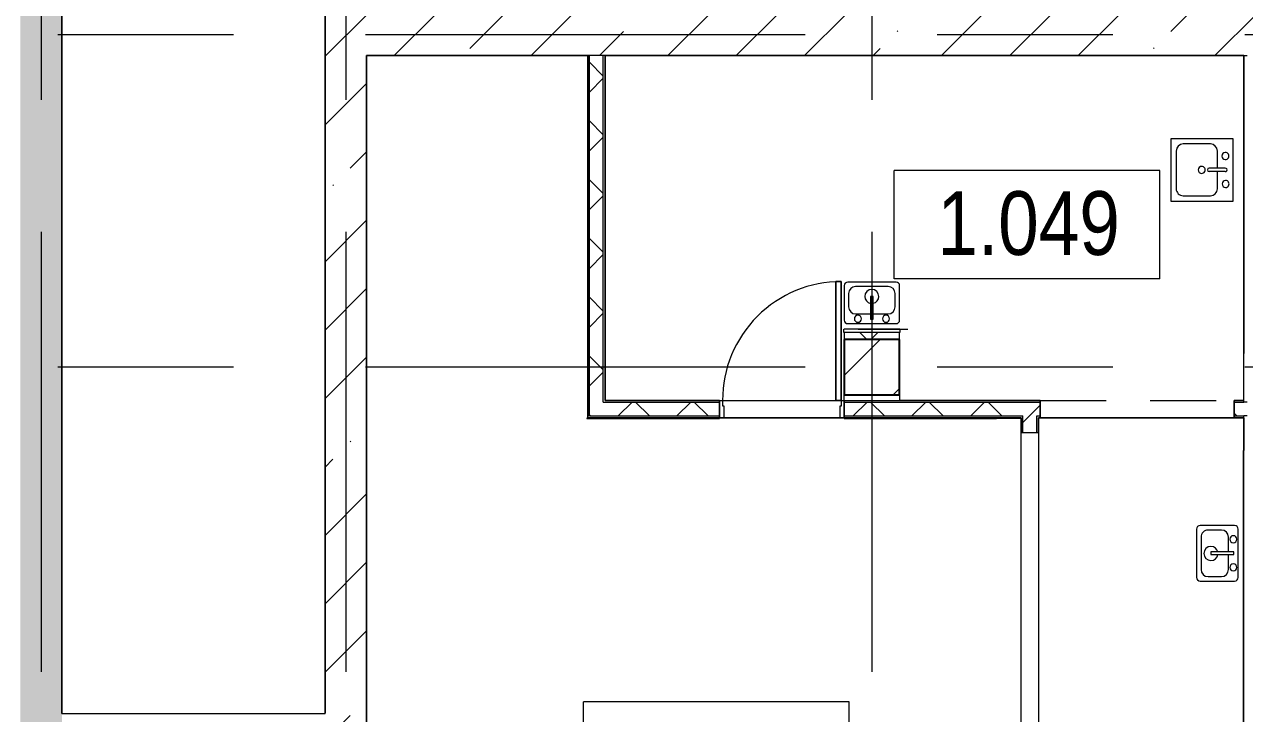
# Model space of a CAD drawing. Header units: millimetres. Extents: x 46431 to 216095, y -43515 to 31605.
# Drawn here: x 104211 to 113023, y -18383 to -13408 of the extents above; entities that cross this region are included whole.
import ezdxf

# ---------------------------------------------------------------- set-up
doc = ezdxf.new("R2010")
doc.units = ezdxf.units.MM
doc.linetypes.add('Осевые', pattern=[6350, 1270, -952.5, 3175, -952.5])
doc.linetypes.add('Сверху', pattern=[793.75, 476.25, -317.5])
for name, color, linetype, lineweight in [('Двери', 7, 'Continuous', 9), ('Каркас_Импост', 7, 'Continuous', 9), ('Колонны', 7, 'Continuous', 9), ('Колонны-1', 7, 'Continuous', 25), ('Марки помещений', 7, 'Continuous', 9), ('Общие ребра', 7, 'Continuous', 9), ('Окна', 7, 'Continuous', 9), ('Окна-3', 7, 'Сверху', 9), ('Оси-2', 7, 'Осевые', 9), ('Панель', 7, 'Continuous', 9), ('Перекрытия', 7, 'Continuous', 9), ('Стены', 7, 'Continuous', 9), ('Стены-1', 7, 'Continuous', 18), ('Штриховка разреза-3', 7, 'Continuous', 9)]:
    doc.layers.add(name, color=color, linetype=linetype, lineweight=lineweight)
doc.layers.add('Сантехнические приборы-1', color=7, linetype='Continuous', lineweight=9, true_color=0xaaaaaa)
doc.layers.add('Штриховка разреза-1', color=7, linetype='Continuous', lineweight=5, true_color=0x787878)
doc.styles.add('Arial Narrow_1', font='Arial Narrow.ttf', dxfattribs={"height": 460})
pattern_1 = [(45, (0, 0), (-493.914, 493.914), []), (45, (493.9, 0), (-493.914, 493.914), [873.125, -174.625, 6.706, -167.919])]
pattern_2 = [(45, (0, 0), (-212.132, 212.132), []), (135, (0, 0), (-212.132, -212.132), [])]

# ---------------------------------------------------------------- blocks, each defined once
blk = doc.blocks.new('Колонна 39 - Колонна 40-55-738601-План 1-го этажа на отм_ -6_000')
at = {"layer": 'Колонны'}
h = blk.add_hatch(dxfattribs=at)
h.set_pattern_fill('FP_41', color=256, style=0, pattern_type=2)
h.set_pattern_definition([(45, (-46800, -8400), (-493.914, 493.914), []), (45, (-46306.1, -8400), (-493.914, 493.914), [873.125, -174.625, 6.706, -167.919])])
h.paths.add_polyline_path([(63331.6, -24482.9), (63731.6, -24482.9), (63731.6, -24082.9), (63331.6, -24082.9), (63331.6, -24134.5)], flags=0)
at = {"layer": 'Колонны-1'}
for p, q in [((63731.6, -24082.9), (63331.6, -24082.9)), ((63331.6, -24082.9), (63331.6, -24482.9)), ((63731.6, -24482.9), (63731.6, -24082.9)), ((63331.6, -24482.9), (63731.6, -24482.9))]:
    blk.add_line(p, q, dxfattribs=at)
blk = doc.blocks.new('Дверь - Однопольная - ДВ10__21х9-6240759-План 1-го этажа на отм_ -6_000')
at = {"layer": 'Двери'}
for p, q in [((-429, -62.5), (-389, -62.5)), ((-429, -920.5), (-429, -62.5)), ((-389, -62.5), (-389, -920.5)), ((-389, -920.5), (-429, -920.5))]:
    blk.add_line(p, q, dxfattribs=at)
blk.add_arc((-429, -62.5), 858, 270, 0, dxfattribs=at)
at = {"layer": 'Каркас_Импост'}
for p, q in [((-450, 62.5), (-420, 62.5)), ((-450, -62.5), (-450, 62.5)), ((-420, 62.5), (-420, -22.5)), ((420, 62.5), (450, 62.5)), ((420, -22.5), (420, 62.5)), ((450, 62.5), (450, -62.5)), ((-430, -62.5), (-450, -62.5)), ((-430, -22.5), (-430, -62.5)), ((-420, -22.5), (-430, -22.5)), ((430, -22.5), (420, -22.5)), ((430, -62.5), (430, -22.5)), ((450, -62.5), (430, -62.5))]:
    blk.add_line(p, q, dxfattribs=at)
at = {"layer": 'Панель'}
for p, q in [((-389, -62.5), (-429, -62.5)), ((-429, -62.5), (-429, -920.5)), ((-389, -920.5), (-389, -62.5)), ((-429, -920.5), (-389, -920.5))]:
    blk.add_line(p, q, dxfattribs=at)
blk = doc.blocks.new('M_Окно-Квадратный проем - 0900 x 3500 mm-4945066-План 1-го этажа на отм_ -6_000')
at = {"layer": 'Окна'}
for p, q in [((-1758.2, -62.5), (-1758.2, 62.5)), ((1741.8, 62.5), (1741.8, -62.5))]:
    blk.add_line(p, q, dxfattribs=at)
at = {"layer": 'Окна-3'}
for p, q in [((-1758.2, 62.5), (1741.8, 62.5)), ((1741.8, -62.5), (-1758.2, -62.5))]:
    blk.add_line(p, q, dxfattribs=at)
blk = doc.blocks.new('M_Окно-Квадратный проем - 900х1400 mm 2-4945064-План 1-го этажа на отм_ -6_000')
at = {"layer": 'Окна'}
for p, q in [((-708.2, -62.5), (-708.2, 62.5)), ((691.8, 62.5), (691.8, -62.5))]:
    blk.add_line(p, q, dxfattribs=at)
at = {"layer": 'Окна-3'}
for p, q in [((-708.2, 62.5), (691.8, 62.5)), ((691.8, -62.5), (-708.2, -62.5))]:
    blk.add_line(p, q, dxfattribs=at)
blk = doc.blocks.new('Раковина-Одиночная-2D_400х300 - 400 x 300 мм-5745958-План 1-го этажа на отм_ -6_000')
at = {"layer": 'Сантехнические приборы-1'}
for p, q in [((506.3, 377.5), (157.1, 377.5)), ((506.3, 377.5), (157.1, 377.5)), ((131.7, 352.1), (131.7, 102.9)), ((131.7, 352.1), (131.7, 102.9)), ((163.4, 295), (163.4, 198.2)), ((449.1, 345.8), (214.2, 345.8)), ((341.2, 273.9), (322.2, 273.9)), ((322.2, 273.9), (322.2, 109.3)), ((341.2, 109.3), (341.2, 273.9)), ((499.9, 198.2), (499.9, 295)), ((531.7, 102.9), (531.7, 352.1)), ((531.7, 102.9), (531.7, 352.1)), ((214.2, 147.4), (322.2, 147.4)), ((322.2, 109.3), (341.2, 109.3)), ((341.2, 147.4), (449.1, 147.4)), ((157.1, 77.5), (506.3, 77.5)), ((157.1, 77.5), (506.3, 77.5)), ((231.8, 37.5), (591.8, 37.5))]:
    blk.add_line(p, q, dxfattribs=at)
for centre, radius, start, end in [((157.1, 352.1), 25.4, 90, 180), ((157.1, 352.1), 25.4, 90, 180), ((506.3, 352.1), 25.4, 360, 90), ((506.3, 352.1), 25.4, 360, 90), ((214.2, 295), 50.8, 90, 180), ((330.5, 273.9), 50.8, 360, 180), ((330.5, 273.9), 50.8, 180, 260.54555), ((330.5, 273.9), 50.8, 282.16552, 0), ((449.1, 295), 50.8, 360, 90), ((214.2, 198.2), 50.8, 180, 270), ((449.1, 198.2), 50.8, 270, 0), ((157.1, 102.9), 25.4, 180, 270), ((157.1, 102.9), 25.4, 180, 270), ((230.1, 112.5), 25.4, 360, 180), ((230.1, 112.5), 25.4, 180, 0), ((433.3, 112.5), 25.4, 360, 180), ((433.3, 112.5), 25.4, 180, 360), ((506.3, 102.9), 25.4, 270, 360), ((506.3, 102.9), 25.4, 270, 0)]:
    blk.add_arc(centre, radius, start, end, dxfattribs=at)
blk = doc.blocks.new('Раковина-Одиночная-2D_400х300 - 400 x 300 мм-5160171-План 1-го этажа на отм_ -6_000')
at = {"layer": 'Сантехнические приборы-1'}
for p, q in [((131.7, 389.6), (131.7, 140.4)), ((131.7, 389.6), (131.7, 140.4)), ((506.3, 415), (157.1, 415)), ((506.3, 415), (157.1, 415)), ((449.1, 383.3), (214.2, 383.3)), ((531.7, 140.4), (531.7, 389.6)), ((531.7, 140.4), (531.7, 389.6)), ((163.4, 332.5), (163.4, 235.7)), ((341.2, 311.4), (322.2, 311.4)), ((322.2, 311.4), (322.2, 146.8)), ((341.2, 146.8), (341.2, 311.4)), ((499.9, 235.7), (499.9, 332.5)), ((214.2, 184.9), (322.2, 184.9)), ((341.2, 184.9), (449.1, 184.9)), ((157.1, 115), (506.3, 115)), ((157.1, 115), (506.3, 115)), ((322.2, 146.8), (341.2, 146.8)), ((231.8, 75), (591.8, 75))]:
    blk.add_line(p, q, dxfattribs=at)
for centre, radius, start, end in [((157.1, 389.6), 25.4, 90, 180), ((157.1, 389.6), 25.4, 90, 180), ((214.2, 332.5), 50.8, 90, 180), ((330.5, 311.4), 50.8, 360, 180), ((449.1, 332.5), 50.8, 360, 90), ((506.3, 389.6), 25.4, 360, 90), ((506.3, 389.6), 25.4, 360, 90), ((330.5, 311.4), 50.8, 180, 260.54555), ((330.5, 311.4), 50.8, 282.16552, 0), ((214.2, 235.7), 50.8, 180, 270), ((449.1, 235.7), 50.8, 270, 0), ((157.1, 140.4), 25.4, 180, 270), ((157.1, 140.4), 25.4, 180, 270), ((230.1, 150), 25.4, 360, 180), ((230.1, 150), 25.4, 180, 0), ((433.3, 150), 25.4, 360, 180), ((433.3, 150), 25.4, 180, 360), ((506.3, 140.4), 25.4, 270, 360), ((506.3, 140.4), 25.4, 270, 0)]:
    blk.add_arc(centre, radius, start, end, dxfattribs=at)
blk = doc.blocks.new('Кухонная мойка-Островок - 450 x 450 мм-4968301-План 1-го этажа на отм_ -6_000')
at = {"layer": 'Сантехнические приборы-1'}
for p, q in [((240.7, 227.3), (-209.3, 227.3)), ((-209.3, 227.3), (-209.3, -222.7)), ((240.7, -222.7), (240.7, 227.3)), ((3, 113), (-120.4, 113)), ((3, 170.2), (3, 53.1)), ((28.4, 170.2), (28.4, 53.1)), ((151.8, 113), (28.4, 113)), ((-171.2, 62.2), (-171.2, -133.8)), ((202.6, -133.8), (202.6, 62.2)), ((-209.3, -222.7), (240.7, -222.7)), ((-120.4, -184.6), (151.8, -184.6))]:
    blk.add_line(p, q, dxfattribs=at)
for centre, radius, start, end in [((-84.3, 170.2), 25.4, 360, 180), ((15.7, 170.2), 12.7, 360, 180), ((117.3, 172.3), 25.4, 360, 180), ((-120.4, 62.2), 50.8, 90, 180), ((-84.3, 170.2), 25.4, 180, 0), ((117.3, 172.3), 25.4, 180, 0), ((151.8, 62.2), 50.8, 360, 90), ((15.7, 0), 25.4, 360, 180), ((15.7, 0), 25.4, 180, 0), ((15.7, 53.1), 12.7, 180, 0), ((-120.4, -133.8), 50.8, 180, 270), ((151.8, -133.8), 50.8, 270, 0)]:
    blk.add_arc(centre, radius, start, end, dxfattribs=at)
blk = doc.blocks.new('Марка помещения_Р - Марка помещения-4575829-План 1-го этажа на отм_ -6_000')
at = {"layer": 'Марки помещений'}
for p, q in [((-4.79375, -1.95625), (-4.79375, 1.95625)), ((4.79375, 1.95625), (-4.79375, 1.95625)), ((4.79375, -1.95625), (4.79375, 1.95625)), ((4.79375, -1.95625), (-4.79375, -1.95625))]:
    blk.add_line(p, q, dxfattribs=at)

msp = doc.modelspace()

# ---------------------------------------------------------------- hatches: boundary and pattern name
at = {"layer": 'Штриховка разреза-1'}
msp.add_hatch(color=256, dxfattribs=at).paths.add_polyline_path([(111402.1, -16248.9), (111402.1, -16246.9), (111231.6, -16248.9)], flags=0)
at = {"layer": 'Штриховка разреза-3'}
h = msp.add_hatch(dxfattribs=at)
h.set_pattern_fill('FP_4', color=256, style=0, pattern_type=2)
h.set_pattern_definition([(45, (0, 0), (-424.264, 424.264), [600, -100, 20, -100]), (45, (0, 424), (-424.264, 424.264), [])])
h.paths.add_polyline_path([(104181.6, -31382.9), (104481.6, -31382.9), (104481.6, -22832.9), (104181.6, -22832.9), (104181.6, -29228.7)], flags=0)
h.paths.add_polyline_path([(104481.6, -21632.9), (104481.6, 12417.1), (104181.6, 12417.1), (104181.6, -21632.9)], flags=0)
h.paths.add_polyline_path([(104181.6, 13917.1), (104481.6, 13917.1), (104481.6, 25417.1), (104181.6, 25417.1), (104181.6, 14287.1)], flags=0)
h = msp.add_hatch(dxfattribs=at)
h.set_pattern_fill('FP_8', color=256, style=0, pattern_type=2)
h.set_pattern_definition(pattern_1)
h.paths.add_polyline_path([(120860.5, -13632.9), (128781.6, -13632.9), (128781.6, -13332.9), (106381.6, -13332.9), (106381.6, -13632.9), (117470.1, -13632.9)], flags=0)
h = msp.add_hatch(dxfattribs=at)
h.set_pattern_fill('FP_8', color=256, style=0, pattern_type=2)
h.set_pattern_definition(pattern_1)
h.paths.add_polyline_path([(106561.6, -19320.9), (106681.6, -19320.9), (106681.6, -13632.9), (106381.6, -13632.9), (106381.6, -19320.9), (106559.6, -19320.9)], flags=0)
h = msp.add_hatch(dxfattribs=at)
h.set_pattern_fill('FP_1', color=256, style=0, pattern_type=2)
h.set_pattern_definition(pattern_2)
h.paths.add_polyline_path([(108291.6, -16134.4), (108391.6, -16134.4), (108391.6, -13632.9), (108291.6, -13632.9), (108291.6, -16121.9)], flags=0)
h = msp.add_hatch(dxfattribs=at)
h.set_pattern_fill('FP_1', color=256, style=0, pattern_type=2)
h.set_pattern_definition(pattern_2)
h.paths.add_polyline_path([(110531.6, -15682.9), (110531.6, -15632.9), (110131.6, -15632.9), (110131.6, -15682.9)], flags=0)
h = msp.add_hatch(dxfattribs=at)
h.set_pattern_fill('FP_1', color=256, style=0, pattern_type=2)
h.set_pattern_definition(pattern_2)
h.paths.add_polyline_path([(110131.6, -16234.4), (111231.6, -16234.4), (111231.6, -16134.4), (110131.6, -16134.4)], flags=0)
h.paths.add_polyline_path([(108291.6, -16234.4), (109231.6, -16234.4), (109231.6, -16134.4), (108291.6, -16134.4)], flags=0)
h = msp.add_hatch(dxfattribs=at)
h.set_pattern_fill('FP_1', color=256, style=0, pattern_type=2)
h.set_pattern_definition(pattern_2)
h.paths.add_polyline_path([(112946.6, -16234.4), (113041.6, -16234.4), (113041.6, -16134.4), (112946.6, -16134.4)], flags=0)
h.paths.add_polyline_path([(111521.6, -16234.4), (111546.6, -16234.4), (111546.6, -16134.4), (111231.6, -16134.4), (111231.6, -16234.4), (111421.6, -16234.4)], flags=0)
h = msp.add_hatch(dxfattribs=at)
h.set_pattern_fill('FP_1', color=256, style=0, pattern_type=2)
h.set_pattern_definition(pattern_2)
h.paths.add_polyline_path([(111521.6, -20782.9), (111521.6, -19852.9), (111421.6, -19852.9), (111421.6, -20782.9)], flags=0)
h.paths.add_polyline_path([(111521.6, -16352.9), (111521.6, -16234.4), (111421.6, -16234.4), (111421.6, -16352.9)], flags=0)

# ---------------------------------------------------------------- linework, layer by layer
at = {"layer": 'Общие ребра'}
for p, q in [((108291.6, -13632.9), (108279.1, -13632.9)), ((108291.6, -16121.9), (108291.6, -13632.9)), ((108391.6, -13632.9), (108291.6, -13632.9)), ((108404.1, -13632.9), (108391.6, -13632.9)), ((108391.6, -16121.9), (108391.6, -13632.9)), ((113016.6, -13632.9), (113041.6, -13632.9)), ((110129.6, -15607.9), (110131.6, -15607.9)), ((110129.6, -15632.9), (110129.6, -15607.9)), ((110129.6, -15632.9), (110131.6, -15632.9)), ((110531.6, -15607.9), (110131.6, -15607.9)), ((110531.6, -15632.9), (110131.6, -15632.9)), ((110131.6, -15632.9), (110131.6, -15682.9)), ((110533.6, -15607.9), (110531.6, -15607.9)), ((110531.6, -15682.9), (110531.6, -15632.9)), ((110531.6, -15632.9), (110533.6, -15632.9)), ((110533.6, -15607.9), (110533.6, -15632.9)), ((108291.6, -16134.4), (108291.6, -16121.9)), ((108391.6, -16134.4), (108391.6, -16121.9)), ((109231.6, -16121.9), (108411.1, -16121.9)), ((111231.6, -16121.9), (110531.6, -16121.9)), ((111546.6, -16121.9), (111231.6, -16121.9)), ((113016.6, -16121.9), (112946.6, -16121.9)), ((113016.6, -16134.4), (113016.6, -16121.9)), ((108291.6, -16234.4), (108291.6, -16134.4)), ((108391.6, -16134.4), (109231.6, -16134.4)), ((110131.6, -16134.4), (111231.6, -16134.4)), ((111231.6, -16134.4), (111546.6, -16134.4)), ((112946.6, -16134.4), (113016.6, -16134.4)), ((113041.6, -16134.4), (113016.6, -16134.4)), ((108277.1, -16248.9), (109231.6, -16248.9)), ((108279.1, -16246.9), (109231.6, -16246.9)), ((109231.6, -16246.9), (108279.1, -16246.9)), ((108291.6, -16234.4), (109231.6, -16234.4)), ((110131.6, -16234.4), (111231.6, -16234.4)), ((110131.6, -16246.9), (111231.6, -16246.9)), ((111231.6, -16246.9), (110131.6, -16246.9)), ((110131.6, -16248.9), (111231.6, -16248.9)), ((111231.6, -16234.4), (111421.6, -16234.4)), ((111231.6, -16246.9), (111402.1, -16246.9)), ((111402.1, -16246.9), (111231.6, -16246.9)), ((111231.6, -16248.9), (111402.1, -16248.9)), ((111402.1, -16248.9), (111407.1, -16248.9)), ((111409.1, -16246.9), (111407.1, -16246.9)), ((111407.1, -16248.9), (111409.1, -16248.9)), ((111409.1, -16246.9), (111409.1, -16352.9)), ((111409.1, -16248.9), (111409.1, -16246.9)), ((111421.6, -16246.9), (111421.6, -16234.4)), ((111421.6, -16352.9), (111421.6, -16246.9)), ((111521.6, -16234.4), (111546.6, -16234.4)), ((111521.6, -16246.9), (111521.6, -16234.4)), ((111521.6, -16352.9), (111521.6, -16246.9)), ((111534.1, -16246.9), (111546.6, -16246.9)), ((111534.1, -16352.9), (111534.1, -16248.9)), ((112946.6, -16234.4), (113016.6, -16234.4)), ((112946.6, -16246.9), (113014.6, -16246.9)), ((113016.6, -16246.9), (113016.6, -16234.4)), ((113041.6, -16234.4), (113016.6, -16234.4))]:
    msp.add_line(p, q, dxfattribs=at)
at = {"layer": 'Оси-2'}
for p, q in [((104331.6, 25417.1), (104331.6, -41737.8)), ((106531.6, 25417.1), (106531.6, -41733.9)), ((110331.6, 25417.1), (110331.6, -41733.9)), ((150171.6, -13482.9), (50527.1, -13482.9)), ((150171.6, -15882.9), (50527.1, -15882.9))]:
    msp.add_line(p, q, dxfattribs=at)
at = {"layer": 'Перекрытия'}
for p, q in [((104481.6, 11017.1), (104481.6, -18382.9)), ((106381.6, -18382.9), (106381.6, -13332.9)), ((108279.1, -13632.9), (106681.6, -13632.9)), ((106681.6, -13632.9), (106681.6, -21498.4)), ((108279.1, -16246.9), (108279.1, -13632.9)), ((113016.6, -13632.9), (108404.1, -13632.9)), ((108404.1, -13632.9), (108404.1, -16121.9)), ((113016.6, -16121.9), (113016.6, -13632.9)), ((110131.6, -16246.9), (110131.6, -15682.9)), ((110131.6, -15682.9), (110531.6, -15682.9)), ((110531.6, -15682.9), (110531.6, -16121.9)), ((108404.1, -16121.9), (109231.6, -16121.9)), ((109231.6, -16121.9), (109231.6, -16246.9)), ((110531.6, -16121.9), (111546.6, -16121.9)), ((111546.6, -16121.9), (111546.6, -16246.9)), ((112946.6, -16121.9), (113016.6, -16121.9)), ((112946.6, -16246.9), (112946.6, -16121.9)), ((111409.1, -16246.9), (108279.1, -16246.9)), ((109231.6, -16246.9), (110131.6, -16246.9)), ((111409.1, -21498.4), (111409.1, -16246.9)), ((113016.6, -16246.9), (111534.1, -16246.9)), ((111534.1, -16246.9), (111534.1, -21623.4)), ((111546.6, -16246.9), (112946.6, -16246.9)), ((104481.6, -18382.9), (106381.6, -18382.9))]:
    msp.add_line(p, q, dxfattribs=at)
at = {"layer": 'Стены'}
for p, q in [((109231.6, -16121.9), (110131.6, -16121.9)), ((109231.6, -16246.9), (109231.6, -16121.9)), ((110131.6, -16121.9), (110131.6, -16246.9)), ((111546.6, -16121.9), (111546.6, -16246.9)), ((112946.6, -16121.9), (112946.6, -16246.9)), ((110131.6, -16246.9), (109231.6, -16246.9)), ((111409.1, -16352.9), (111534.1, -16352.9))]:
    msp.add_line(p, q, dxfattribs=at)
at = {"layer": 'Стены-1'}
for p, q in [((104481.6, -18382.9), (104481.6, 11017.1)), ((104481.6, 11017.1), (104481.6, -18382.9)), ((104483.6, -18380.9), (104483.6, 11015.1)), ((106381.6, -13332.9), (106381.6, -13632.9)), ((106381.6, -13632.9), (106381.6, -18380.9)), ((106681.6, -13632.9), (108279.1, -13632.9)), ((106681.6, -19200.9), (106681.6, -13632.9)), ((108279.1, -13632.9), (108279.1, -16121.9)), ((108404.1, -13632.9), (113016.6, -13632.9)), ((108404.1, -16121.9), (108404.1, -13632.9)), ((113016.6, -13632.9), (113016.6, -15782.9)), ((110131.6, -15682.9), (110531.6, -15682.9)), ((113016.6, -16121.9), (113016.6, -15782.9)), ((108279.1, -16121.9), (108279.1, -16234.4)), ((108404.1, -16121.9), (108411.1, -16121.9)), ((109231.6, -16121.9), (109231.6, -16246.9)), ((110131.6, -16121.9), (110531.6, -16121.9)), ((110131.6, -16121.9), (110131.6, -16246.9)), ((111546.6, -16121.9), (111546.6, -16246.9)), ((112946.6, -16121.9), (112946.6, -16246.9)), ((108272.1, -16246.9), (108272.1, -16248.9)), ((108272.1, -16248.9), (108272.1, -16253.9)), ((108272.1, -16253.9), (109231.6, -16253.9)), ((108279.1, -16234.4), (108279.1, -16246.9)), ((109231.6, -16246.9), (109231.6, -16253.9)), ((110131.6, -16246.9), (110131.6, -16253.9)), ((110131.6, -16253.9), (111231.6, -16253.9)), ((111402.1, -16253.9), (111231.6, -16253.9)), ((111409.1, -16246.9), (111402.1, -16246.9)), ((111534.1, -16246.9), (111534.1, -16248.9)), ((113016.6, -16246.9), (113014.6, -16246.9)), ((113016.6, -16246.9), (113014.6, -16246.9)), ((113014.6, -16248.9), (113014.6, -16482.9)), ((113016.6, -16482.9), (113016.6, -16246.9)), ((113016.6, -16246.9), (113016.6, -16482.9)), ((111409.1, -16352.9), (111534.1, -16352.9)), ((113014.6, -18832.1), (113014.6, -16482.9)), ((113016.6, -18685.9), (113016.6, -16482.9)), ((113016.6, -18832.1), (113016.6, -16482.9))]:
    msp.add_line(p, q, dxfattribs=at)

# ---------------------------------------------------------------- block references
at = {"layer": 'Двери', "rotation": 180}
msp.add_blockref('Дверь - Однопольная - ДВ10__21х9-6240759-План 1-го этажа на отм_ -6_000', (109681.6, -16184.4), dxfattribs=at)
at = {"layer": 'Колонны'}
msp.add_blockref('Колонна 39 - Колонна 40-55-738601-План 1-го этажа на отм_ -6_000', (46800, 8400), dxfattribs=at)
at = {"layer": 'Марки помещений', "xscale": 199.9999999999999, "yscale": 199.9999999999999, "zscale": 199.9999999999999}
for p in [(111451.7, -14853.9), (109207.9, -18688.8)]:
    msp.add_blockref('Марка помещения_Р - Марка помещения-4575829-План 1-го этажа на отм_ -6_000', p, dxfattribs=at)
at = {"layer": 'Окна'}
for name, p, rotation in [('M_Окно-Квадратный проем - 900х1400 mm 2-4945064-План 1-го этажа на отм_ -6_000', (112238.4, -16184.4), 180), ('M_Окно-Квадратный проем - 0900 x 3500 mm-4945066-План 1-го этажа на отм_ -6_000', (111471.6, -18111.1), 270)]:
    msp.add_blockref(name, p, dxfattribs=dict(at, rotation=rotation))
at = {"layer": 'Сантехнические приборы-1'}
for name, p, rotation in [('Кухонная мойка-Островок - 450 x 450 мм-4968301-План 1-го этажа на отм_ -6_000', (112713.6, -14442.2), 269.9999999999997), ('Раковина-Одиночная-2D_400х300 - 400 x 300 мм-5160171-План 1-го этажа на отм_ -6_000', (113091.6, -17557.6), 90)]:
    msp.add_blockref(name, p, dxfattribs=dict(at, rotation=rotation))
msp.add_blockref('Раковина-Одиночная-2D_400х300 - 400 x 300 мм-5745958-План 1-го этажа на отм_ -6_000', (109999.9, -15645.4), dxfattribs=at)

# ---------------------------------------------------------------- texts
at = {"layer": 'Марки помещений', "insert": (110803.8, -14612.1), "char_height": 460, "width": 1587.341, "attachment_point": 1, "style": 'Arial Narrow_1'}
msp.add_mtext('1.049', dxfattribs=at)

doc.saveas('drawing.dxf')
